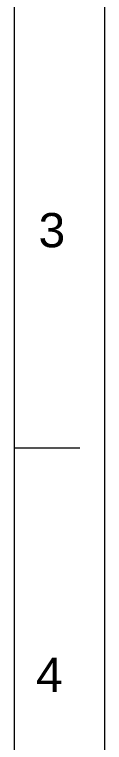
# Model space of a CAD drawing. Header units: millimetres. Extents: x 13295 to 13889, y -332 to 508.
# Drawn here: x 13869.3 to 13889.3, y 122.2 to 284.1 of the extents above; entities that cross this region are included whole.
import ezdxf

# ---------------------------------------------------------------- set-up
doc = ezdxf.new("R2010")
doc.units = ezdxf.units.MM
doc.layers.add('FORM', color=7, linetype='Continuous', lineweight=13)
doc.styles.get("Standard").update_dxf_attribs({"font": 'arial.ttf'})

msp = doc.modelspace()

# ---------------------------------------------------------------- linework, layer by layer
at = {"layer": 'FORM', "color": 7, "linetype": 'Continuous'}
for p, q in [((13889.26, 507.74), (13889.26, -332.26)), ((13869.25, -312.26), (13869.25, 487.74)), ((13869.25, 187.74), (13883.79, 187.74))]:
    msp.add_line(p, q, dxfattribs=at)

# ---------------------------------------------------------------- texts
at = {"layer": 'FORM', "char_height": 7.62, "attachment_point": 5}
for s, insert in [('3', (13877.56, 236.06)), ('4', (13876.99, 137.25))]:
    msp.add_mtext_dynamic_manual_height_columns(s, width=50, gutter_width=12.5, heights=[0], dxfattribs=dict(at, insert=insert))

doc.saveas('drawing.dxf')
